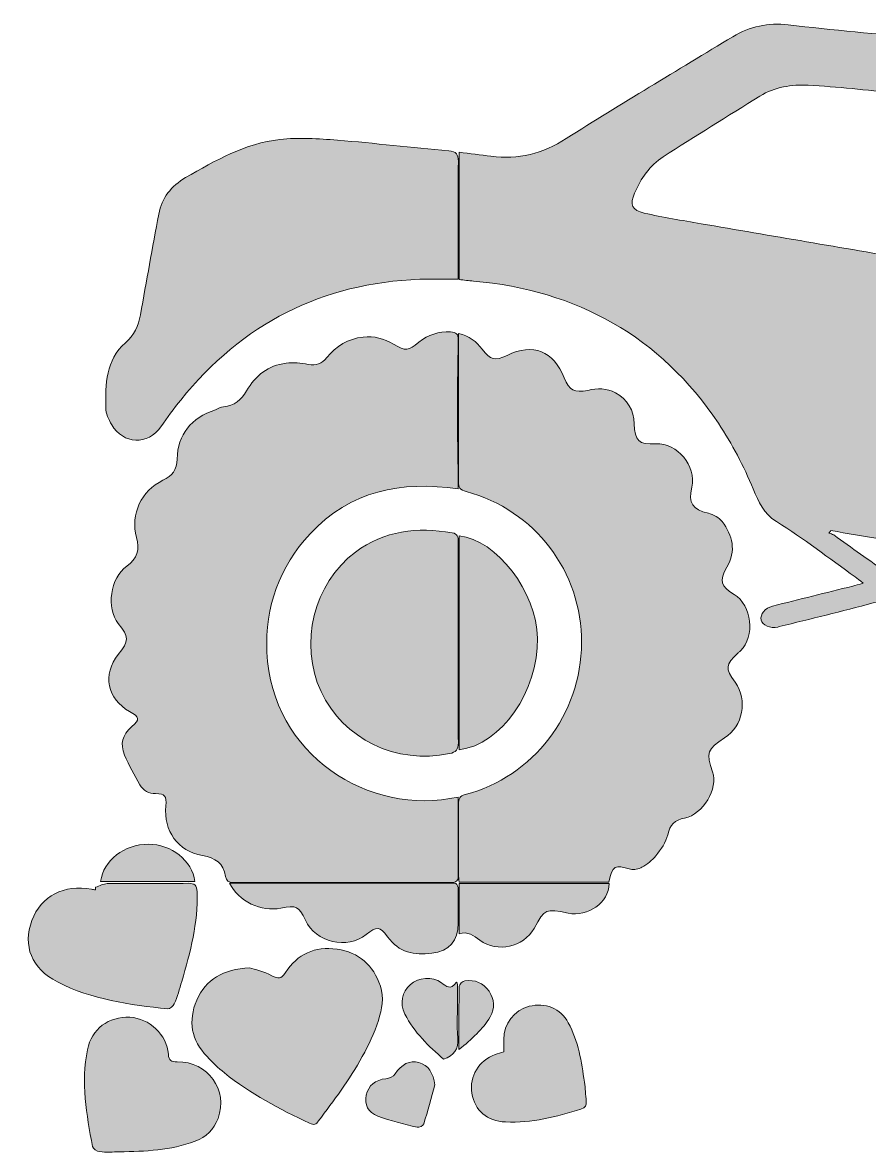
# Model space of a CAD drawing. Header units: inches. Extents: x 148 to 931, y -908 to -173.
# Drawn here: x 201.7 to 370, y -459.2 to -234.8 of the extents above; entities that cross this region are included whole.
import ezdxf

# ---------------------------------------------------------------- set-up
doc = ezdxf.new("R2010")
doc.units = ezdxf.units.IN
doc.header["$MEASUREMENT"] = 0
doc.layers.add('Layer 1', color=7, linetype='Continuous')

# ---------------------------------------------------------------- blocks, each defined once
blk = doc.blocks.new('block 11')
at = {"layer": 'Layer 1', "true_color": 0xffffff}
h = blk.add_hatch(color=7, dxfattribs=at)
h.dxf.hatch_style = 2
edge = h.paths.add_edge_path()
edge.add_spline(control_points=[(381.91, -282.25), (381.91, -301.13), (381.91, -319.93), (381.91, -338.92), (375.3, -337.83), (368.83, -336.76), (362.37, -335.7), (362.23, -335.85), (362.1, -336.01), (361.96, -336.17), (362.28, -336.3), (362.65, -336.37), (362.92, -336.56), (366.49, -339.09), (370.02, -341.66), (373.61, -344.13), (374.12, -344.48), (374.98, -344.59), (375.61, -344.46), (377.66, -344.05), (379.68, -343.46), (382.03, -342.87), (382.03, -344.16), (382.06, -345.28), (382.02, -346.4), (381.95, -348.14), (380.04, -347.18), (379.42, -348.13), (380.29, -348.99), (381.57, -349.72), (381.91, -350.75), (382.34, -352.06), (382.01, -353.63), (382.01, -355.47), (379.74, -353.86), (377.66, -352.55), (375.78, -351.01), (374.21, -349.73), (372.74, -349.49), (370.75, -350.04), (364.57, -351.74), (358.32, -353.2), (352.1, -354.76), (352, -354.79), (351.9, -354.83), (351.8, -354.85), (350.34, -355.17), (348.71, -354.48), (348.49, -353.45), (348.25, -352.32), (349.25, -351.07), (350.77, -350.69), (356.07, -349.35), (361.38, -348.04), (366.68, -346.72), (367.27, -346.57), (367.85, -346.39), (368.77, -346.13), (368.05, -345.56), (367.62, -345.2), (367.17, -344.88), (361.99, -341.18), (356.95, -337.27), (351.56, -333.9), (348.92, -332.24), (348.03, -330.05), (346.92, -327.42), (345.02, -322.9), (342.74, -318.45), (340, -314.37), (328.4, -297.1), (311.93, -287.98), (291.32, -286.12), (290.39, -286.03), (289.46, -285.94), (288.46, -285.84), (288.46, -277.39), (288.46, -269.06), (288.46, -260.56), (290.65, -260.83), (292.72, -261.07), (294.79, -261.35), (300.24, -262.09), (305.07, -260.78), (309.76, -257.82), (320.69, -250.91), (331.79, -244.28), (342.86, -237.59), (346.23, -235.55), (349.88, -234.8), (353.89, -235.25), (362.72, -236.26), (371.57, -237.06), (380.42, -237.9), (381.67, -238.01), (382.1, -238.45), (382.07, -239.74), (381.98, -243.04), (382.04, -246.35), (382.04, -249.88), (379.66, -249.5), (377.48, -249.04), (375.26, -248.81), (369.46, -248.21), (363.65, -247.54), (357.83, -247.24), (354.53, -247.06), (351.18, -247.58), (348.26, -249.39), (341.82, -253.37), (335.4, -257.36), (329.03, -261.45), (326.35, -263.17), (324.6, -265.76), (323.34, -268.66), (322.37, -270.92), (322.82, -272.09), (325.24, -272.63), (328.98, -273.48), (332.77, -274.09), (336.55, -274.73), (350.54, -277.14), (364.53, -279.52), (378.53, -281.89), (379.61, -282.07), (380.7, -282.13), (381.91, -282.25)], knot_values=[0, 0, 0, 0, 1, 1, 1, 2, 2, 2, 3, 3, 3, 4, 4, 4, 5, 5, 5, 6, 6, 6, 7, 7, 7, 8, 8, 8, 9, 9, 9, 10, 10, 10, 11, 11, 11, 12, 12, 12, 13, 13, 13, 14, 14, 14, 15, 15, 15, 16, 16, 16, 17, 17, 17, 18, 18, 18, 19, 19, 19, 20, 20, 20, 21, 21, 21, 22, 22, 22, 23, 23, 23, 24, 24, 24, 25, 25, 25, 26, 26, 26, 27, 27, 27, 28, 28, 28, 29, 29, 29, 30, 30, 30, 31, 31, 31, 32, 32, 32, 33, 33, 33, 34, 34, 34, 35, 35, 35, 36, 36, 36, 37, 37, 37, 38, 38, 38, 39, 39, 39, 40, 40, 40, 41, 41, 41, 42, 42, 42, 42], degree=3, periodic=1)
h = blk.add_hatch(color=7, dxfattribs=at)
h.dxf.hatch_style = 2
edge = h.paths.add_edge_path()
edge.add_spline(control_points=[(288.29, -285.76), (285.6, -285.76), (283.14, -285.68), (280.68, -285.78), (261.19, -286.52), (245.36, -294.57), (233.15, -309.75), (231.77, -311.47), (230.48, -313.25), (229.22, -315.06), (226.64, -318.75), (221.68, -318.59), (219.43, -314.65), (218.84, -313.63), (218.27, -312.42), (218.25, -311.29), (218.17, -306.6), (218.22, -301.87), (222.15, -298.38), (223.84, -296.89), (224.77, -295.04), (225.15, -292.82), (226.32, -286.15), (227.53, -279.48), (228.79, -272.82), (229.4, -269.59), (231.25, -267.25), (234.12, -265.59), (240.02, -262.18), (245.96, -258.78), (252.83, -258.01), (256.6, -257.58), (260.49, -257.85), (264.29, -258.15), (271.68, -258.74), (279.04, -259.61), (286.42, -260.29), (287.86, -260.42), (288.34, -260.89), (288.32, -262.4), (288.24, -269.6), (288.29, -276.8), (288.29, -284.01), (288.29, -284.53), (288.29, -285.05), (288.29, -285.76)], knot_values=[0, 0, 0, 0, 1, 1, 1, 2, 2, 2, 3, 3, 3, 4, 4, 4, 5, 5, 5, 6, 6, 6, 7, 7, 7, 8, 8, 8, 9, 9, 9, 10, 10, 10, 11, 11, 11, 12, 12, 12, 13, 13, 13, 14, 14, 14, 15, 15, 15, 15], degree=3, periodic=1)
h = blk.add_hatch(color=7, dxfattribs=at)
h.dxf.hatch_style = 2
edge = h.paths.add_edge_path()
edge.add_spline(control_points=[(288.28, -388.6), (288.28, -391.6), (288.28, -394.43), (288.28, -397.26), (288.28, -399.57), (288.25, -401.89), (288.3, -404.2), (288.32, -405.18), (288.05, -405.6), (286.98, -405.6), (272.51, -405.57), (258.05, -405.57), (243.58, -405.6), (242.65, -405.6), (242.2, -405.2), (242.07, -404.38), (241.65, -401.74), (239.99, -400.7), (237.46, -400.23), (232.54, -399.31), (229.73, -395.33), (230.18, -390.36), (230.36, -388.36), (230.05, -387.96), (228.16, -387.93), (226.77, -387.91), (225.68, -387.33), (225.02, -386.16), (223.94, -384.24), (222.85, -382.3), (222, -380.28), (221.02, -377.97), (221.53, -376.34), (223.41, -374.62), (225.07, -373.12), (225.02, -372.75), (222.99, -371.62), (218.53, -369.11), (217.56, -364.28), (220.72, -360.28), (222.9, -357.53), (222.9, -356.85), (220.72, -354.12), (218.34, -351.13), (219.1, -345.11), (222.42, -342.74), (224.58, -341.19), (225, -339.48), (224.35, -337.03), (223.12, -332.43), (225.31, -327.73), (229.61, -325.7), (231.5, -324.81), (232.36, -323.63), (232.42, -321.47), (232.57, -316.54), (235.18, -313.35), (240.05, -311.67), (240.59, -311.48), (241.1, -311.12), (241.65, -311.08), (243.83, -310.94), (245.17, -309.73), (246.23, -307.93), (248, -304.93), (250.52, -302.85), (254.07, -302.45), (255.51, -302.29), (257.04, -302.34), (258.45, -302.67), (260.09, -303.04), (261.19, -302.55), (262.17, -301.33), (264.03, -299.02), (266.41, -297.6), (269.39, -297.25), (271.56, -297), (273.55, -297.55), (275.42, -298.64), (277.89, -300.07), (278.34, -300.06), (280.46, -298.27), (282.3, -296.72), (284.4, -296.17), (286.75, -296.24), (287.86, -296.28), (288.33, -296.65), (288.3, -297.84), (288.2, -302.41), (288.14, -306.98), (288.14, -311.55), (288.14, -316.22), (288.23, -320.9), (288.28, -325.57), (288.29, -326.14), (288.28, -326.7), (288.28, -327.4), (276.95, -325.77), (266.84, -327.73), (258.85, -336.34), (252.72, -342.95), (249.89, -350.77), (250.28, -359.82), (251.16, -380.13), (270.54, -392.59), (288.28, -388.6)], knot_values=[0, 0, 0, 0, 1, 1, 1, 2, 2, 2, 3, 3, 3, 4, 4, 4, 5, 5, 5, 6, 6, 6, 7, 7, 7, 8, 8, 8, 9, 9, 9, 10, 10, 10, 11, 11, 11, 12, 12, 12, 13, 13, 13, 14, 14, 14, 15, 15, 15, 16, 16, 16, 17, 17, 17, 18, 18, 18, 19, 19, 19, 20, 20, 20, 21, 21, 21, 22, 22, 22, 23, 23, 23, 24, 24, 24, 25, 25, 25, 26, 26, 26, 27, 27, 27, 28, 28, 28, 29, 29, 29, 30, 30, 30, 31, 31, 31, 32, 32, 32, 33, 33, 33, 34, 34, 34, 35, 35, 35, 35], degree=3, periodic=1)
h = blk.add_hatch(color=7, dxfattribs=at)
h.dxf.hatch_style = 2
edge = h.paths.add_edge_path()
edge.add_spline(control_points=[(288.36, -296.55), (290.49, -297.06), (291.92, -298.12), (293.06, -299.65), (294.71, -301.87), (295.49, -302.05), (297.99, -300.88), (303.27, -298.42), (307.16, -299.96), (309.37, -305.38), (310.37, -307.83), (311.37, -308.39), (314.04, -307.83), (315.95, -307.43), (317.8, -307.34), (319.56, -308.33), (321.95, -309.68), (323.2, -311.74), (323.28, -314.48), (323.37, -317.91), (324.11, -318.59), (327.59, -318.44), (331.84, -318.25), (335.67, -322.86), (334.72, -327.04), (334, -330.26), (334.84, -331.47), (338.01, -332.25), (339.01, -332.5), (340.14, -333.09), (340.74, -333.89), (342.83, -336.67), (343.58, -339.67), (341.67, -342.97), (340.08, -345.71), (340.42, -346.68), (343.13, -348.35), (346.65, -350.5), (347.34, -356.69), (344.38, -359.56), (344.23, -359.71), (344.06, -359.84), (343.91, -359.98), (341.39, -362.35), (341.32, -363.01), (343.33, -365.82), (345.88, -369.39), (344.89, -374.51), (341.19, -376.86), (337.82, -379), (337.52, -379.85), (338.83, -383.6), (339.98, -386.9), (336.96, -392.04), (333.28, -392.78), (331.29, -393.17), (330.37, -394.09), (329.93, -396.1), (329.59, -397.59), (328.55, -398.99), (327.59, -400.25), (326.87, -401.18), (325.84, -401.94), (324.81, -402.55), (324.18, -402.92), (323.2, -403.13), (322.53, -402.93), (319.4, -401.99), (318.93, -402.2), (318.24, -405.49), (308.39, -405.49), (298.52, -405.49), (288.45, -405.49), (288.42, -405), (288.37, -404.5), (288.37, -404), (288.36, -399.32), (288.39, -394.64), (288.34, -389.96), (288.33, -388.92), (288.55, -388.41), (289.68, -388.12), (303.18, -384.63), (312.76, -372.12), (312.81, -357.99), (312.86, -343.86), (303.55, -331.61), (289.87, -327.94), (288.64, -327.61), (288.33, -327.13), (288.34, -325.92), (288.39, -316.73), (288.36, -307.53), (288.36, -298.33), (288.36, -297.81), (288.36, -297.29), (288.36, -296.55)], knot_values=[0, 0, 0, 0, 1, 1, 1, 2, 2, 2, 3, 3, 3, 4, 4, 4, 5, 5, 5, 6, 6, 6, 7, 7, 7, 8, 8, 8, 9, 9, 9, 10, 10, 10, 11, 11, 11, 12, 12, 12, 13, 13, 13, 14, 14, 14, 15, 15, 15, 16, 16, 16, 17, 17, 17, 18, 18, 18, 19, 19, 19, 20, 20, 20, 21, 21, 21, 22, 22, 22, 23, 23, 23, 24, 24, 24, 25, 25, 25, 26, 26, 26, 27, 27, 27, 28, 28, 28, 29, 29, 29, 30, 30, 30, 31, 31, 31, 32, 32, 32, 32], degree=3, periodic=1)
h = blk.add_hatch(color=7, dxfattribs=at)
h.dxf.hatch_style = 2
edge = h.paths.add_edge_path()
edge.add_spline(control_points=[(288.28, -357.95), (288.29, -364.57), (288.24, -371.19), (288.32, -377.82), (288.33, -379.21), (287.86, -379.7), (286.54, -379.98), (276, -382.19), (265.42, -377.1), (261.03, -367.63), (256.63, -358.14), (259.52, -346.2), (267.87, -339.96), (273.63, -335.66), (280.18, -334.94), (287.08, -336.13), (288.21, -336.33), (288.3, -336.99), (288.3, -337.92), (288.27, -344.6), (288.28, -351.27), (288.28, -357.95)], knot_values=[0, 0, 0, 0, 1, 1, 1, 2, 2, 2, 3, 3, 3, 4, 4, 4, 5, 5, 5, 6, 6, 6, 7, 7, 7, 7], degree=3, periodic=1)
h = blk.add_hatch(color=7, dxfattribs=at)
h.dxf.hatch_style = 2
edge = h.paths.add_edge_path()
edge.add_spline(control_points=[(288.46, -379.24), (288.46, -365.07), (288.46, -350.91), (288.46, -336.75), (295.9, -337.47), (303.92, -347.93), (304.06, -357.02), (304.23, -367.66), (296.92, -378.13), (288.46, -379.24)], knot_values=[0, 0, 0, 0, 1, 1, 1, 2, 2, 2, 3, 3, 3, 3], degree=3, periodic=1)
h = blk.add_hatch(color=7, dxfattribs=at)
h.dxf.hatch_style = 2
edge = h.paths.add_edge_path()
edge.add_spline(control_points=[(217.23, -405.36), (217.77, -401.18), (221.91, -398), (226.75, -397.97), (231.2, -397.93), (235.42, -401.25), (235.98, -405.36), (229.75, -405.36), (223.55, -405.36), (217.23, -405.36)], knot_values=[0, 0, 0, 0, 1, 1, 1, 2, 2, 2, 3, 3, 3, 3], degree=3, periodic=1)
h = blk.add_hatch(color=7, dxfattribs=at)
h.dxf.hatch_style = 2
edge = h.paths.add_edge_path()
edge.add_spline(control_points=[(216.24, -406.53), (217.01, -406.27), (217.77, -405.81), (218.54, -405.8), (223.9, -405.73), (229.26, -405.8), (234.63, -405.74), (235.92, -405.72), (236.36, -406.14), (236.4, -407.43), (236.61, -413.57), (235.06, -419.4), (233.36, -425.21), (232.92, -426.72), (232.46, -428.23), (231.86, -429.68), (231.67, -430.13), (230.97, -430.71), (230.56, -430.67), (223.03, -429.87), (215.5, -428.87), (208.66, -425.32), (203.44, -422.61), (201.72, -418.2), (203.58, -413.11), (205.35, -408.29), (209.98, -405.87), (215.43, -406.92), (215.68, -406.97), (215.94, -407.01), (216.2, -407.06), (216.21, -406.88), (216.23, -406.7), (216.24, -406.53)], knot_values=[0, 0, 0, 0, 1, 1, 1, 2, 2, 2, 3, 3, 3, 4, 4, 4, 5, 5, 5, 6, 6, 6, 7, 7, 7, 8, 8, 8, 9, 9, 9, 10, 10, 10, 11, 11, 11, 11], degree=3, periodic=1)
h = blk.add_hatch(color=7, dxfattribs=at)
h.dxf.hatch_style = 2
edge = h.paths.add_edge_path()
edge.add_spline(control_points=[(242.85, -405.69), (243.56, -405.69), (244.08, -405.69), (244.6, -405.69), (258.49, -405.69), (272.37, -405.69), (286.26, -405.69), (288.28, -405.69), (288.28, -405.7), (288.28, -407.79), (288.29, -409.73), (288.28, -411.68), (288.28, -413.63), (288.28, -417.18), (286.56, -419.2), (283.03, -419.61), (279.57, -420.02), (276.49, -419.52), (274.26, -416.34), (272.78, -414.23), (272.07, -414.3), (270.02, -415.92), (266.23, -418.92), (259.99, -417.45), (257.92, -413.06), (256.61, -410.27), (256.13, -410.04), (253.03, -410.67), (249.14, -411.47), (244.63, -409.34), (242.85, -405.69)], knot_values=[0, 0, 0, 0, 1, 1, 1, 2, 2, 2, 3, 3, 3, 4, 4, 4, 5, 5, 5, 6, 6, 6, 7, 7, 7, 8, 8, 8, 9, 9, 9, 10, 10, 10, 10], degree=3, periodic=1)
h = blk.add_hatch(color=7, dxfattribs=at)
h.dxf.hatch_style = 2
edge = h.paths.add_edge_path()
edge.add_spline(control_points=[(288.46, -415.77), (288.46, -412.34), (288.46, -409.1), (288.46, -405.79), (298.47, -405.79), (308.39, -405.79), (318.3, -405.79), (318.17, -409.59), (314.11, -412.46), (310.13, -411.66), (305.59, -410.75), (305.59, -410.75), (303.36, -414.69), (301.22, -418.47), (296.15, -419.58), (292.57, -417.04), (291.37, -416.19), (290.23, -415.16), (288.46, -415.77)], knot_values=[0, 0, 0, 0, 1, 1, 1, 2, 2, 2, 3, 3, 3, 4, 4, 4, 5, 5, 5, 6, 6, 6, 6], degree=3, periodic=1)
h = blk.add_hatch(color=7, dxfattribs=at)
h.dxf.hatch_style = 2
edge = h.paths.add_edge_path()
edge.add_spline(control_points=[(246.84, -422.52), (247.86, -422.86), (249.67, -423.26), (251.27, -424.08), (252.53, -424.72), (253.08, -424.82), (253.94, -423.48), (256.32, -419.79), (259.81, -418.19), (264.21, -418.82), (268.6, -419.45), (271.41, -422), (272.82, -426.16), (273.61, -428.48), (273.13, -430.74), (272.42, -432.96), (270.79, -438.02), (268.02, -442.48), (265.02, -446.81), (263.59, -448.89), (262.01, -450.86), (260.55, -452.92), (260.03, -453.64), (259.6, -453.81), (258.74, -453.4), (252.8, -450.57), (246.98, -447.52), (241.83, -443.38), (240.6, -442.39), (239.46, -441.3), (238.37, -440.16), (235.23, -436.89), (234.56, -433.07), (236.33, -428.96), (238.12, -424.77), (241.56, -422.84), (246.84, -422.52)], knot_values=[0, 0, 0, 0, 1, 1, 1, 2, 2, 2, 3, 3, 3, 4, 4, 4, 5, 5, 5, 6, 6, 6, 7, 7, 7, 8, 8, 8, 9, 9, 9, 10, 10, 10, 11, 11, 11, 12, 12, 12, 12], degree=3, periodic=1)
h = blk.add_hatch(color=7, dxfattribs=at)
h.dxf.hatch_style = 2
edge = h.paths.add_edge_path()
edge.add_spline(control_points=[(288.16, -425.82), (288.16, -426.69), (288.16, -427.56), (288.16, -428.43), (288.16, -431.11), (288, -433.81), (288.21, -436.47), (288.39, -438.7), (287.48, -439.93), (285.39, -440.69), (282.46, -438.07), (279.52, -435.37), (277.71, -431.71), (276.63, -429.52), (277.07, -427.34), (278.78, -425.84), (280.4, -424.42), (283.12, -424.2), (284.94, -425.48), (285.92, -426.16), (286.73, -427.1), (287.95, -425.37), (288.02, -425.52), (288.09, -425.67), (288.16, -425.82)], knot_values=[0, 0, 0, 0, 1, 1, 1, 2, 2, 2, 3, 3, 3, 4, 4, 4, 5, 5, 5, 6, 6, 6, 7, 7, 7, 8, 8, 8, 8], degree=3, periodic=1)
h = blk.add_hatch(color=7, dxfattribs=at)
h.dxf.hatch_style = 2
edge = h.paths.add_edge_path()
edge.add_spline(control_points=[(288.44, -438.76), (288.44, -434.26), (288.41, -430.23), (288.49, -426.19), (288.5, -425.81), (289.19, -425.18), (289.63, -425.12), (291.6, -424.83), (293.27, -425.51), (294.41, -427.18), (295.51, -428.79), (295.64, -430.53), (294.65, -432.23), (293.18, -434.76), (291.01, -436.64), (288.44, -438.76)], knot_values=[0, 0, 0, 0, 1, 1, 1, 2, 2, 2, 3, 3, 3, 4, 4, 4, 5, 5, 5, 5], degree=3, periodic=1)
h = blk.add_hatch(color=7, dxfattribs=at)
h.dxf.hatch_style = 2
edge = h.paths.add_edge_path()
edge.add_spline(control_points=[(297.33, -439.18), (297.33, -438.35), (297.33, -437.57), (297.33, -436.79), (297.34, -433.61), (299.37, -430.96), (302.39, -430.17), (305.58, -429.34), (308.62, -430.57), (310.17, -433.43), (312.16, -437.1), (312.79, -441.17), (313.38, -445.23), (313.56, -446.47), (313.6, -447.74), (313.75, -448.99), (313.85, -449.86), (313.56, -450.34), (312.69, -450.6), (307.79, -452.08), (302.88, -453.38), (297.7, -453.14), (294.08, -452.98), (291.54, -450.86), (291.01, -447.44), (290.48, -444.06), (292.38, -440.91), (295.64, -439.75), (296.18, -439.56), (296.73, -439.38), (297.33, -439.18)], knot_values=[0, 0, 0, 0, 1, 1, 1, 2, 2, 2, 3, 3, 3, 4, 4, 4, 5, 5, 5, 6, 6, 6, 7, 7, 7, 8, 8, 8, 9, 9, 9, 10, 10, 10, 10], degree=3, periodic=1)
h = blk.add_hatch(color=7, dxfattribs=at)
h.dxf.hatch_style = 2
edge = h.paths.add_edge_path()
edge.add_spline(control_points=[(220.97, -459.08), (219.66, -459.08), (218.33, -459.18), (217.04, -459.03), (216.51, -458.97), (215.7, -458.44), (215.62, -458.01), (214.41, -451.65), (213.31, -445.27), (214.61, -438.79), (215.44, -434.66), (218.78, -432.14), (223.06, -432.35), (226.93, -432.54), (230.37, -435.77), (230.69, -439.68), (230.79, -440.95), (231.27, -441.21), (232.45, -441.19), (238.55, -441.12), (242.62, -446.81), (240.56, -452.43), (239.74, -454.65), (238.19, -456.09), (236.01, -456.94), (231.16, -458.82), (226.07, -458.95), (220.97, -459.08)], knot_values=[0, 0, 0, 0, 1, 1, 1, 2, 2, 2, 3, 3, 3, 4, 4, 4, 5, 5, 5, 6, 6, 6, 7, 7, 7, 8, 8, 8, 9, 9, 9, 9], degree=3, periodic=1)
h = blk.add_hatch(color=7, dxfattribs=at)
h.dxf.hatch_style = 2
edge = h.paths.add_edge_path()
edge.add_spline(control_points=[(283.63, -445.78), (282.92, -448.35), (282.25, -450.94), (281.45, -453.48), (281.34, -453.84), (280.52, -454.28), (280.15, -454.19), (277.51, -453.55), (274.83, -452.94), (272.3, -451.99), (270.34, -451.26), (269.64, -449.6), (270.01, -447.82), (270.41, -445.89), (271.85, -444.76), (273.92, -444.54), (274.58, -444.47), (275.46, -444.12), (275.78, -443.6), (277, -441.69), (278.65, -440.78), (280.48, -441.31), (282.33, -441.84), (283.38, -443.46), (283.63, -445.78)], knot_values=[0, 0, 0, 0, 1, 1, 1, 2, 2, 2, 3, 3, 3, 4, 4, 4, 5, 5, 5, 6, 6, 6, 7, 7, 7, 8, 8, 8, 8], degree=3, periodic=1)
at = {"layer": 'Layer 1', "lineweight": 0}
for points, knots in [([(381.91, -282.25), (381.91, -301.13), (381.91, -319.93), (381.91, -338.92), (375.3, -337.83), (368.83, -336.76), (362.37, -335.7), (362.23, -335.85), (362.1, -336.01), (361.96, -336.17), (362.28, -336.3), (362.65, -336.37), (362.92, -336.56), (366.49, -339.09), (370.02, -341.66), (373.61, -344.13), (374.12, -344.48), (374.98, -344.59), (375.61, -344.46), (377.66, -344.05), (379.68, -343.46), (382.03, -342.87), (382.03, -344.16), (382.06, -345.28), (382.02, -346.4), (381.95, -348.14), (380.04, -347.18), (379.42, -348.13), (380.29, -348.99), (381.57, -349.72), (381.91, -350.75), (382.34, -352.06), (382.01, -353.63), (382.01, -355.47), (379.74, -353.86), (377.66, -352.55), (375.78, -351.01), (374.21, -349.73), (372.74, -349.49), (370.75, -350.04), (364.57, -351.74), (358.32, -353.2), (352.1, -354.76), (352, -354.79), (351.9, -354.83), (351.8, -354.85), (350.34, -355.17), (348.71, -354.48), (348.49, -353.45), (348.25, -352.32), (349.25, -351.07), (350.77, -350.69), (356.07, -349.35), (361.38, -348.04), (366.68, -346.72), (367.27, -346.57), (367.85, -346.39), (368.77, -346.13), (368.05, -345.56), (367.62, -345.2), (367.17, -344.88), (361.99, -341.18), (356.95, -337.27), (351.56, -333.9), (348.92, -332.24), (348.03, -330.05), (346.92, -327.42), (345.02, -322.9), (342.74, -318.45), (340, -314.37), (328.4, -297.1), (311.93, -287.98), (291.32, -286.12), (290.39, -286.03), (289.46, -285.94), (288.46, -285.84), (288.46, -277.39), (288.46, -269.06), (288.46, -260.56), (290.65, -260.83), (292.72, -261.07), (294.79, -261.35), (300.24, -262.09), (305.07, -260.78), (309.76, -257.82), (320.69, -250.91), (331.79, -244.28), (342.86, -237.59), (346.23, -235.55), (349.88, -234.8), (353.89, -235.25), (362.72, -236.26), (371.57, -237.06), (380.42, -237.9), (381.67, -238.01), (382.1, -238.45), (382.07, -239.74), (381.98, -243.04), (382.04, -246.35), (382.04, -249.88), (379.66, -249.5), (377.48, -249.04), (375.26, -248.81), (369.46, -248.21), (363.65, -247.54), (357.83, -247.24), (354.53, -247.06), (351.18, -247.58), (348.26, -249.39), (341.82, -253.37), (335.4, -257.36), (329.03, -261.45), (326.35, -263.17), (324.6, -265.76), (323.34, -268.66), (322.37, -270.92), (322.82, -272.09), (325.24, -272.63), (328.98, -273.48), (332.77, -274.09), (336.55, -274.73), (350.54, -277.14), (364.53, -279.52), (378.53, -281.89), (379.61, -282.07), (380.7, -282.13), (381.91, -282.25)], [0, 0, 0, 0, 1, 1, 1, 2, 2, 2, 3, 3, 3, 4, 4, 4, 5, 5, 5, 6, 6, 6, 7, 7, 7, 8, 8, 8, 9, 9, 9, 10, 10, 10, 11, 11, 11, 12, 12, 12, 13, 13, 13, 14, 14, 14, 15, 15, 15, 16, 16, 16, 17, 17, 17, 18, 18, 18, 19, 19, 19, 20, 20, 20, 21, 21, 21, 22, 22, 22, 23, 23, 23, 24, 24, 24, 25, 25, 25, 26, 26, 26, 27, 27, 27, 28, 28, 28, 29, 29, 29, 30, 30, 30, 31, 31, 31, 32, 32, 32, 33, 33, 33, 34, 34, 34, 35, 35, 35, 36, 36, 36, 37, 37, 37, 38, 38, 38, 39, 39, 39, 40, 40, 40, 41, 41, 41, 42, 42, 42, 42]), ([(288.29, -285.76), (285.6, -285.76), (283.14, -285.68), (280.68, -285.78), (261.19, -286.52), (245.36, -294.57), (233.15, -309.75), (231.77, -311.47), (230.48, -313.25), (229.22, -315.06), (226.64, -318.75), (221.68, -318.59), (219.43, -314.65), (218.84, -313.63), (218.27, -312.42), (218.25, -311.29), (218.17, -306.6), (218.22, -301.87), (222.15, -298.38), (223.84, -296.89), (224.77, -295.04), (225.15, -292.82), (226.32, -286.15), (227.53, -279.48), (228.79, -272.82), (229.4, -269.59), (231.25, -267.25), (234.12, -265.59), (240.02, -262.18), (245.96, -258.78), (252.83, -258.01), (256.6, -257.58), (260.49, -257.85), (264.29, -258.15), (271.68, -258.74), (279.04, -259.61), (286.42, -260.29), (287.86, -260.42), (288.34, -260.89), (288.32, -262.4), (288.24, -269.6), (288.29, -276.8), (288.29, -284.01), (288.29, -284.53), (288.29, -285.05), (288.29, -285.76)], [0, 0, 0, 0, 1, 1, 1, 2, 2, 2, 3, 3, 3, 4, 4, 4, 5, 5, 5, 6, 6, 6, 7, 7, 7, 8, 8, 8, 9, 9, 9, 10, 10, 10, 11, 11, 11, 12, 12, 12, 13, 13, 13, 14, 14, 14, 15, 15, 15, 15]), ([(288.28, -388.6), (288.28, -391.6), (288.28, -394.43), (288.28, -397.26), (288.28, -399.57), (288.25, -401.89), (288.3, -404.2), (288.32, -405.18), (288.05, -405.6), (286.98, -405.6), (272.51, -405.57), (258.05, -405.57), (243.58, -405.6), (242.65, -405.6), (242.2, -405.2), (242.07, -404.38), (241.65, -401.74), (239.99, -400.7), (237.46, -400.23), (232.54, -399.31), (229.73, -395.33), (230.18, -390.36), (230.36, -388.36), (230.05, -387.96), (228.16, -387.93), (226.77, -387.91), (225.68, -387.33), (225.02, -386.16), (223.94, -384.24), (222.85, -382.3), (222, -380.28), (221.02, -377.97), (221.53, -376.34), (223.41, -374.62), (225.07, -373.12), (225.02, -372.75), (222.99, -371.62), (218.53, -369.11), (217.56, -364.28), (220.72, -360.28), (222.9, -357.53), (222.9, -356.85), (220.72, -354.12), (218.34, -351.13), (219.1, -345.11), (222.42, -342.74), (224.58, -341.19), (225, -339.48), (224.35, -337.03), (223.12, -332.43), (225.31, -327.73), (229.61, -325.7), (231.5, -324.81), (232.36, -323.63), (232.42, -321.47), (232.57, -316.54), (235.18, -313.35), (240.05, -311.67), (240.59, -311.48), (241.1, -311.12), (241.65, -311.08), (243.83, -310.94), (245.17, -309.73), (246.23, -307.93), (248, -304.93), (250.52, -302.85), (254.07, -302.45), (255.51, -302.29), (257.04, -302.34), (258.45, -302.67), (260.09, -303.04), (261.19, -302.55), (262.17, -301.33), (264.03, -299.02), (266.41, -297.6), (269.39, -297.25), (271.56, -297), (273.55, -297.55), (275.42, -298.64), (277.89, -300.07), (278.34, -300.06), (280.46, -298.27), (282.3, -296.72), (284.4, -296.17), (286.75, -296.24), (287.86, -296.28), (288.33, -296.65), (288.3, -297.84), (288.2, -302.41), (288.14, -306.98), (288.14, -311.55), (288.14, -316.22), (288.23, -320.9), (288.28, -325.57), (288.29, -326.14), (288.28, -326.7), (288.28, -327.4), (276.95, -325.77), (266.84, -327.73), (258.85, -336.34), (252.72, -342.95), (249.89, -350.77), (250.28, -359.82), (251.16, -380.13), (270.54, -392.59), (288.28, -388.6)], [0, 0, 0, 0, 1, 1, 1, 2, 2, 2, 3, 3, 3, 4, 4, 4, 5, 5, 5, 6, 6, 6, 7, 7, 7, 8, 8, 8, 9, 9, 9, 10, 10, 10, 11, 11, 11, 12, 12, 12, 13, 13, 13, 14, 14, 14, 15, 15, 15, 16, 16, 16, 17, 17, 17, 18, 18, 18, 19, 19, 19, 20, 20, 20, 21, 21, 21, 22, 22, 22, 23, 23, 23, 24, 24, 24, 25, 25, 25, 26, 26, 26, 27, 27, 27, 28, 28, 28, 29, 29, 29, 30, 30, 30, 31, 31, 31, 32, 32, 32, 33, 33, 33, 34, 34, 34, 35, 35, 35, 35]), ([(288.36, -296.55), (290.49, -297.06), (291.92, -298.12), (293.06, -299.65), (294.71, -301.87), (295.49, -302.05), (297.99, -300.88), (303.27, -298.42), (307.16, -299.96), (309.37, -305.38), (310.37, -307.83), (311.37, -308.39), (314.04, -307.83), (315.95, -307.43), (317.8, -307.34), (319.56, -308.33), (321.95, -309.68), (323.2, -311.74), (323.28, -314.48), (323.37, -317.91), (324.11, -318.59), (327.59, -318.44), (331.84, -318.25), (335.67, -322.86), (334.72, -327.04), (334, -330.26), (334.84, -331.47), (338.01, -332.25), (339.01, -332.5), (340.14, -333.09), (340.74, -333.89), (342.83, -336.67), (343.58, -339.67), (341.67, -342.97), (340.08, -345.71), (340.42, -346.68), (343.13, -348.35), (346.65, -350.5), (347.34, -356.69), (344.38, -359.56), (344.23, -359.71), (344.06, -359.84), (343.91, -359.98), (341.39, -362.35), (341.32, -363.01), (343.33, -365.82), (345.88, -369.39), (344.89, -374.51), (341.19, -376.86), (337.82, -379), (337.52, -379.85), (338.83, -383.6), (339.98, -386.9), (336.96, -392.04), (333.28, -392.78), (331.29, -393.17), (330.37, -394.09), (329.93, -396.1), (329.59, -397.59), (328.55, -398.99), (327.59, -400.25), (326.87, -401.18), (325.84, -401.94), (324.81, -402.55), (324.18, -402.92), (323.2, -403.13), (322.53, -402.93), (319.4, -401.99), (318.93, -402.2), (318.24, -405.49), (308.39, -405.49), (298.52, -405.49), (288.45, -405.49), (288.42, -405), (288.37, -404.5), (288.37, -404), (288.36, -399.32), (288.39, -394.64), (288.34, -389.96), (288.33, -388.92), (288.55, -388.41), (289.68, -388.12), (303.18, -384.63), (312.76, -372.12), (312.81, -357.99), (312.86, -343.86), (303.55, -331.61), (289.87, -327.94), (288.64, -327.61), (288.33, -327.13), (288.34, -325.92), (288.39, -316.73), (288.36, -307.53), (288.36, -298.33), (288.36, -297.81), (288.36, -297.29), (288.36, -296.55)], [0, 0, 0, 0, 1, 1, 1, 2, 2, 2, 3, 3, 3, 4, 4, 4, 5, 5, 5, 6, 6, 6, 7, 7, 7, 8, 8, 8, 9, 9, 9, 10, 10, 10, 11, 11, 11, 12, 12, 12, 13, 13, 13, 14, 14, 14, 15, 15, 15, 16, 16, 16, 17, 17, 17, 18, 18, 18, 19, 19, 19, 20, 20, 20, 21, 21, 21, 22, 22, 22, 23, 23, 23, 24, 24, 24, 25, 25, 25, 26, 26, 26, 27, 27, 27, 28, 28, 28, 29, 29, 29, 30, 30, 30, 31, 31, 31, 32, 32, 32, 32]), ([(288.28, -357.95), (288.29, -364.57), (288.24, -371.19), (288.32, -377.82), (288.33, -379.21), (287.86, -379.7), (286.54, -379.98), (276, -382.19), (265.42, -377.1), (261.03, -367.63), (256.63, -358.14), (259.52, -346.2), (267.87, -339.96), (273.63, -335.66), (280.18, -334.94), (287.08, -336.13), (288.21, -336.33), (288.3, -336.99), (288.3, -337.92), (288.27, -344.6), (288.28, -351.27), (288.28, -357.95)], [0, 0, 0, 0, 1, 1, 1, 2, 2, 2, 3, 3, 3, 4, 4, 4, 5, 5, 5, 6, 6, 6, 7, 7, 7, 7]), ([(288.46, -379.24), (288.46, -365.07), (288.46, -350.91), (288.46, -336.75), (295.9, -337.47), (303.92, -347.93), (304.06, -357.02), (304.23, -367.66), (296.92, -378.13), (288.46, -379.24)], [0, 0, 0, 0, 1, 1, 1, 2, 2, 2, 3, 3, 3, 3]), ([(217.23, -405.36), (217.77, -401.18), (221.91, -398), (226.75, -397.97), (231.2, -397.93), (235.42, -401.25), (235.98, -405.36), (229.75, -405.36), (223.55, -405.36), (217.23, -405.36)], [0, 0, 0, 0, 1, 1, 1, 2, 2, 2, 3, 3, 3, 3]), ([(216.24, -406.53), (217.01, -406.27), (217.77, -405.81), (218.54, -405.8), (223.9, -405.73), (229.26, -405.8), (234.63, -405.74), (235.92, -405.72), (236.36, -406.14), (236.4, -407.43), (236.61, -413.57), (235.06, -419.4), (233.36, -425.21), (232.92, -426.72), (232.46, -428.23), (231.86, -429.68), (231.67, -430.13), (230.97, -430.71), (230.56, -430.67), (223.03, -429.87), (215.5, -428.87), (208.66, -425.32), (203.44, -422.61), (201.72, -418.2), (203.58, -413.11), (205.35, -408.29), (209.98, -405.87), (215.43, -406.92), (215.68, -406.97), (215.94, -407.01), (216.2, -407.06), (216.21, -406.88), (216.23, -406.7), (216.24, -406.53)], [0, 0, 0, 0, 1, 1, 1, 2, 2, 2, 3, 3, 3, 4, 4, 4, 5, 5, 5, 6, 6, 6, 7, 7, 7, 8, 8, 8, 9, 9, 9, 10, 10, 10, 11, 11, 11, 11]), ([(242.85, -405.69), (243.56, -405.69), (244.08, -405.69), (244.6, -405.69), (258.49, -405.69), (272.37, -405.69), (286.26, -405.69), (288.28, -405.69), (288.28, -405.7), (288.28, -407.79), (288.29, -409.73), (288.28, -411.68), (288.28, -413.63), (288.28, -417.18), (286.56, -419.2), (283.03, -419.61), (279.57, -420.02), (276.49, -419.52), (274.26, -416.34), (272.78, -414.23), (272.07, -414.3), (270.02, -415.92), (266.23, -418.92), (259.99, -417.45), (257.92, -413.06), (256.61, -410.27), (256.13, -410.04), (253.03, -410.67), (249.14, -411.47), (244.63, -409.34), (242.85, -405.69)], [0, 0, 0, 0, 1, 1, 1, 2, 2, 2, 3, 3, 3, 4, 4, 4, 5, 5, 5, 6, 6, 6, 7, 7, 7, 8, 8, 8, 9, 9, 9, 10, 10, 10, 10]), ([(288.46, -415.77), (288.46, -412.34), (288.46, -409.1), (288.46, -405.79), (298.47, -405.79), (308.39, -405.79), (318.3, -405.79), (318.17, -409.59), (314.11, -412.46), (310.13, -411.66), (305.59, -410.75), (305.59, -410.75), (303.36, -414.69), (301.22, -418.47), (296.15, -419.58), (292.57, -417.04), (291.37, -416.19), (290.23, -415.16), (288.46, -415.77)], [0, 0, 0, 0, 1, 1, 1, 2, 2, 2, 3, 3, 3, 4, 4, 4, 5, 5, 5, 6, 6, 6, 6]), ([(246.84, -422.52), (247.86, -422.86), (249.67, -423.26), (251.27, -424.08), (252.53, -424.72), (253.08, -424.82), (253.94, -423.48), (256.32, -419.79), (259.81, -418.19), (264.21, -418.82), (268.6, -419.45), (271.41, -422), (272.82, -426.16), (273.61, -428.48), (273.13, -430.74), (272.42, -432.96), (270.79, -438.02), (268.02, -442.48), (265.02, -446.81), (263.59, -448.89), (262.01, -450.86), (260.55, -452.92), (260.03, -453.64), (259.6, -453.81), (258.74, -453.4), (252.8, -450.57), (246.98, -447.52), (241.83, -443.38), (240.6, -442.39), (239.46, -441.3), (238.37, -440.16), (235.23, -436.89), (234.56, -433.07), (236.33, -428.96), (238.12, -424.77), (241.56, -422.84), (246.84, -422.52)], [0, 0, 0, 0, 1, 1, 1, 2, 2, 2, 3, 3, 3, 4, 4, 4, 5, 5, 5, 6, 6, 6, 7, 7, 7, 8, 8, 8, 9, 9, 9, 10, 10, 10, 11, 11, 11, 12, 12, 12, 12]), ([(288.16, -425.82), (288.16, -426.69), (288.16, -427.56), (288.16, -428.43), (288.16, -431.11), (288, -433.81), (288.21, -436.47), (288.39, -438.7), (287.48, -439.93), (285.39, -440.69), (282.46, -438.07), (279.52, -435.37), (277.71, -431.71), (276.63, -429.52), (277.07, -427.34), (278.78, -425.84), (280.4, -424.42), (283.12, -424.2), (284.94, -425.48), (285.92, -426.16), (286.73, -427.1), (287.95, -425.37), (288.02, -425.52), (288.09, -425.67), (288.16, -425.82)], [0, 0, 0, 0, 1, 1, 1, 2, 2, 2, 3, 3, 3, 4, 4, 4, 5, 5, 5, 6, 6, 6, 7, 7, 7, 8, 8, 8, 8]), ([(288.44, -438.76), (288.44, -434.26), (288.41, -430.23), (288.49, -426.19), (288.5, -425.81), (289.19, -425.18), (289.63, -425.12), (291.6, -424.83), (293.27, -425.51), (294.41, -427.18), (295.51, -428.79), (295.64, -430.53), (294.65, -432.23), (293.18, -434.76), (291.01, -436.64), (288.44, -438.76)], [0, 0, 0, 0, 1, 1, 1, 2, 2, 2, 3, 3, 3, 4, 4, 4, 5, 5, 5, 5]), ([(297.33, -439.18), (297.33, -438.35), (297.33, -437.57), (297.33, -436.79), (297.34, -433.61), (299.37, -430.96), (302.39, -430.17), (305.58, -429.34), (308.62, -430.57), (310.17, -433.43), (312.16, -437.1), (312.79, -441.17), (313.38, -445.23), (313.56, -446.47), (313.6, -447.74), (313.75, -448.99), (313.85, -449.86), (313.56, -450.34), (312.69, -450.6), (307.79, -452.08), (302.88, -453.38), (297.7, -453.14), (294.08, -452.98), (291.54, -450.86), (291.01, -447.44), (290.48, -444.06), (292.38, -440.91), (295.64, -439.75), (296.18, -439.56), (296.73, -439.38), (297.33, -439.18)], [0, 0, 0, 0, 1, 1, 1, 2, 2, 2, 3, 3, 3, 4, 4, 4, 5, 5, 5, 6, 6, 6, 7, 7, 7, 8, 8, 8, 9, 9, 9, 10, 10, 10, 10]), ([(220.97, -459.08), (219.66, -459.08), (218.33, -459.18), (217.04, -459.03), (216.51, -458.97), (215.7, -458.44), (215.62, -458.01), (214.41, -451.65), (213.31, -445.27), (214.61, -438.79), (215.44, -434.66), (218.78, -432.14), (223.06, -432.35), (226.93, -432.54), (230.37, -435.77), (230.69, -439.68), (230.79, -440.95), (231.27, -441.21), (232.45, -441.19), (238.55, -441.12), (242.62, -446.81), (240.56, -452.43), (239.74, -454.65), (238.19, -456.09), (236.01, -456.94), (231.16, -458.82), (226.07, -458.95), (220.97, -459.08)], [0, 0, 0, 0, 1, 1, 1, 2, 2, 2, 3, 3, 3, 4, 4, 4, 5, 5, 5, 6, 6, 6, 7, 7, 7, 8, 8, 8, 9, 9, 9, 9]), ([(283.63, -445.78), (282.92, -448.35), (282.25, -450.94), (281.45, -453.48), (281.34, -453.84), (280.52, -454.28), (280.15, -454.19), (277.51, -453.55), (274.83, -452.94), (272.3, -451.99), (270.34, -451.26), (269.64, -449.6), (270.01, -447.82), (270.41, -445.89), (271.85, -444.76), (273.92, -444.54), (274.58, -444.47), (275.46, -444.12), (275.78, -443.6), (277, -441.69), (278.65, -440.78), (280.48, -441.31), (282.33, -441.84), (283.38, -443.46), (283.63, -445.78)], [0, 0, 0, 0, 1, 1, 1, 2, 2, 2, 3, 3, 3, 4, 4, 4, 5, 5, 5, 6, 6, 6, 7, 7, 7, 8, 8, 8, 8])]:
    blk.add_open_spline(points, degree=3, knots=knots, dxfattribs=at)
blk = doc.blocks.new('block 2')
at = {"layer": 'Layer 1'}
blk.add_blockref('block 11', (0, 0), dxfattribs=at)

msp = doc.modelspace()

# ---------------------------------------------------------------- block references
at = {"layer": 'Layer 1'}
msp.add_blockref('block 2', (0, 0), dxfattribs=at)

doc.saveas('drawing.dxf')
